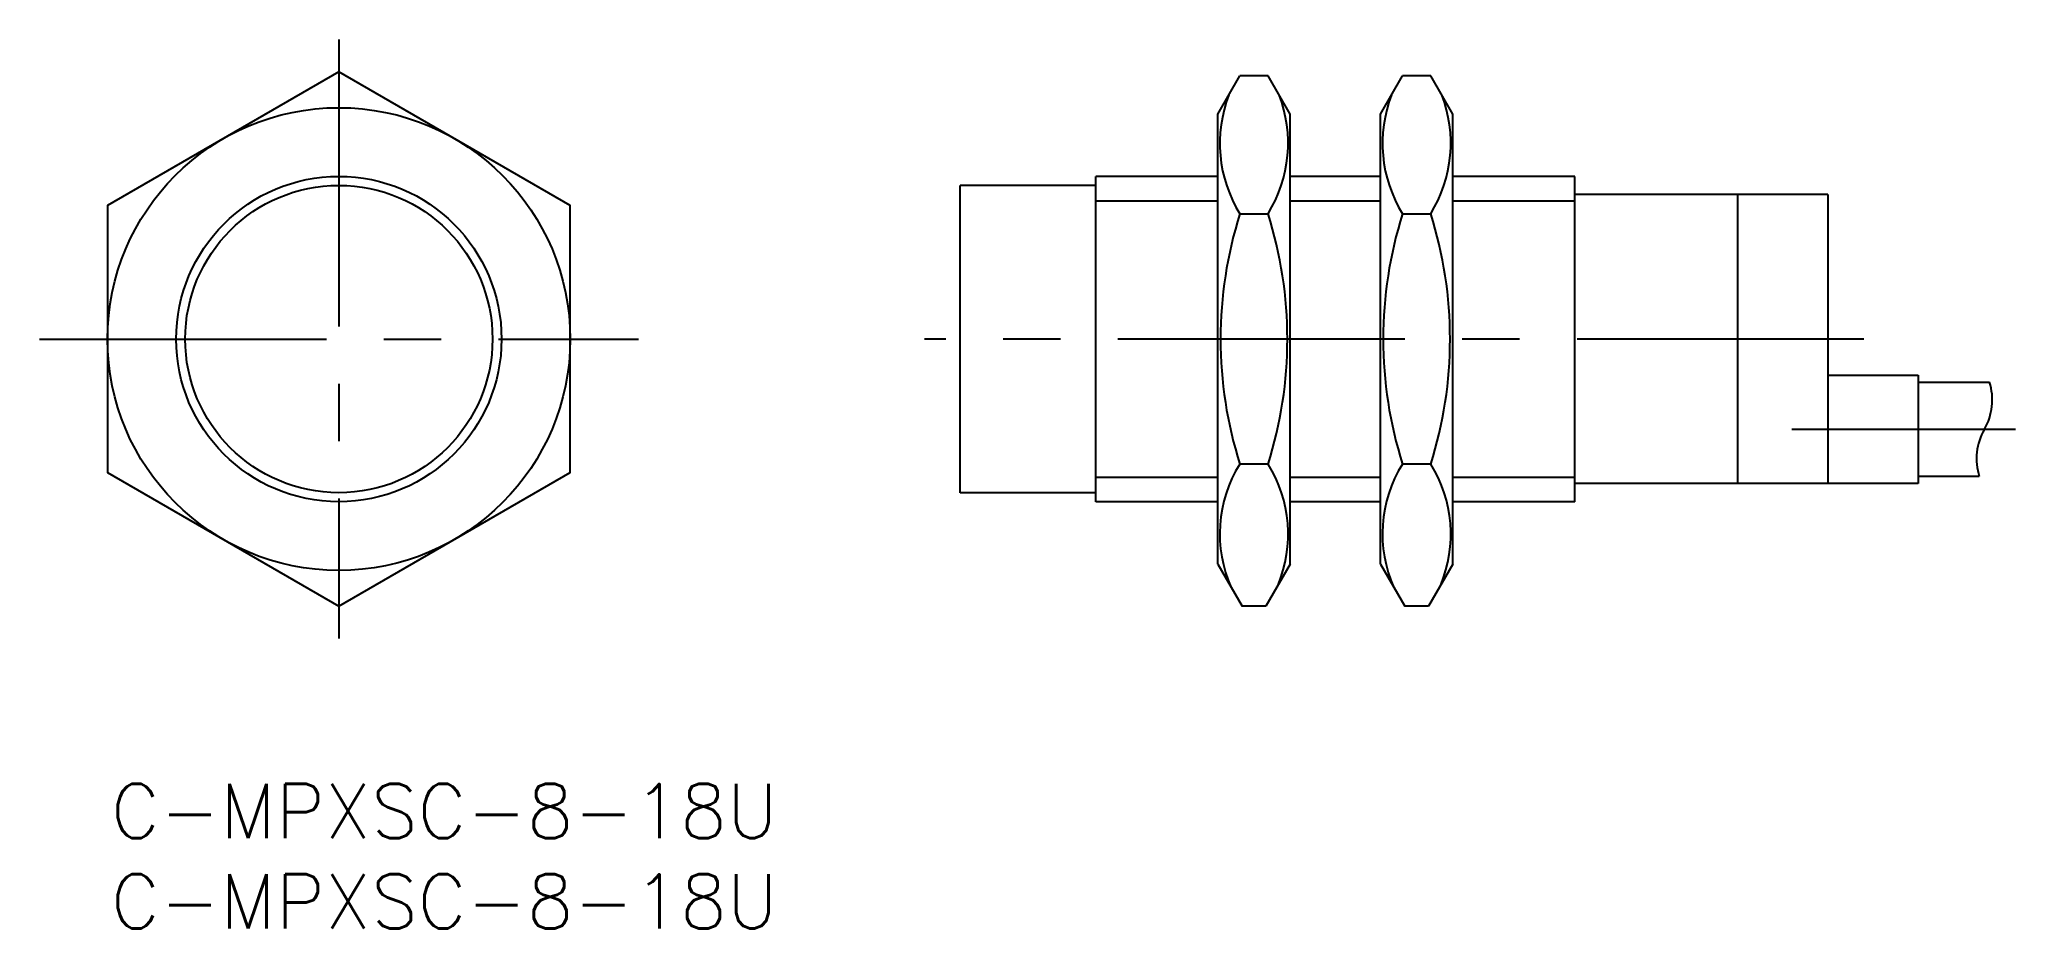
# Model space of a CAD drawing. Extents: x -4 to 105, y -8 to 41.
import ezdxf
from ezdxf.enums import TextEntityAlignment as Align

# ---------------------------------------------------------------- set-up
doc = ezdxf.new("R2010")
doc.units = 0
doc.header["$LTSCALE"] = 0.5
doc.linetypes.add('CENTER', pattern=[50.8, 31.75, -6.35, 6.35, -6.35])
doc.layers.get('0').update_dxf_attribs({"linetype": 'CONTINUOUS'})
doc.layers.add('CENTER', color=1, linetype='CENTER')
doc.styles.get("Standard").update_dxf_attribs({"font": 'txt.shx', "height": 3, "bigfont": 'bigfont.shx'})

msp = doc.modelspace()

# ---------------------------------------------------------------- linework, layer by layer
at = {"color": 7, "linetype": 'CONTINUOUS'}
for p, q in [((61.24, 37.06), (62.46, 39.18)), ((64.02, 39.18), (62.46, 39.18)), ((65.24, 37.06), (64.02, 39.18)), ((70.24, 37.06), (71.46, 39.18)), ((73.02, 39.18), (71.46, 39.18)), ((74.24, 37.06), (73.02, 39.18)), ((61.24, 12.16), (61.24, 37.06)), ((65.24, 12.16), (65.24, 37.06)), ((70.24, 12.16), (70.24, 37.06)), ((74.24, 12.16), (74.24, 37.06)), ((54.49, 33.11), (46.99, 33.11)), ((46.99, 16.11), (46.99, 33.11)), ((61.24, 33.61), (54.49, 33.61)), ((54.49, 15.61), (54.49, 33.61)), ((70.24, 33.61), (65.24, 33.61)), ((80.99, 33.61), (74.24, 33.61)), ((80.99, 15.61), (80.99, 33.61)), ((94.99, 32.61), (80.99, 32.61)), ((89.99, 32.61), (89.99, 16.61)), ((94.99, 32.61), (94.99, 16.61)), ((62.46, 31.54), (64.02, 31.54)), ((71.46, 31.54), (73.02, 31.54)), ((94.99, 22.61), (99.99, 22.61)), ((99.99, 22.61), (99.99, 16.61)), ((103.94, 22.21), (99.99, 22.21)), ((64.02, 17.69), (62.46, 17.69)), ((73.02, 17.69), (71.46, 17.69)), ((99.99, 16.61), (80.99, 16.61)), ((103.37, 17.01), (99.99, 17.01)), ((54.49, 16.11), (46.99, 16.11)), ((61.24, 15.61), (54.49, 15.61)), ((70.24, 15.61), (65.24, 15.61)), ((80.99, 15.61), (74.24, 15.61)), ((61.24, 12.16), (62.58, 9.83)), ((65.24, 12.16), (63.89, 9.83)), ((70.24, 12.16), (71.58, 9.83)), ((74.24, 12.16), (72.89, 9.83)), ((63.89, 9.83), (62.58, 9.83)), ((72.89, 9.83), (71.58, 9.83))]:
    msp.add_line(p, q, dxfattribs=at)
at = {"color": 3, "linetype": 'CONTINUOUS'}
for p, q in [((54.49, 32.26), (61.24, 32.26)), ((65.24, 32.26), (70.24, 32.26)), ((74.24, 32.26), (80.99, 32.26)), ((54.49, 16.97), (61.24, 16.97)), ((65.24, 16.97), (70.24, 16.97)), ((74.24, 16.97), (80.99, 16.97))]:
    msp.add_line(p, q, dxfattribs=at)
at = {"color": 7, "linetype": 'CONTINUOUS'}
msp.add_lwpolyline([(12.61, 9.83), (25.41, 17.22), (25.41, 32), (12.61, 39.39), (-0.19, 32), (-0.19, 17.22)], close=True, dxfattribs=at)
for radius in [12.8, 9, 8.5]:
    msp.add_circle((12.61, 24.61), radius, dxfattribs=at)
for centre, radius, start, end in [((68.75, 35.44), 7.4, 158.7806, 211.828), ((57.74, 35.44), 7.39, 328.1495, 21.2418), ((77.75, 35.44), 7.4, 158.7806, 211.828), ((66.74, 35.44), 7.39, 328.1495, 21.2418), ((84.32, 24.61), 22.93, 162.412, 197.588), ((42.16, 24.61), 22.93, 342.412, 17.588), ((93.32, 24.61), 22.93, 162.412, 197.588), ((51.16, 24.61), 22.93, 342.412, 17.588), ((68.65, 13.83), 7.3, 148.1059, 204.0344), ((57.78, 13.81), 7.35, 337.5265, 31.8638), ((77.65, 13.83), 7.3, 148.1059, 204.0344), ((66.78, 13.81), 7.35, 337.5265, 31.8638)]:
    msp.add_arc(centre, radius, start, end, dxfattribs=at)
at = {"color": 3, "linetype": 'CONTINUOUS'}
for centre, start, end in [((100.84, 21.24), 330, 17.4576), ((106.47, 17.99), 150, 197.4576)]:
    msp.add_arc(centre, 3.25, start, end, dxfattribs=at)
at = {"layer": 'CENTER', "color": 1, "linetype": 'CENTER'}
for p, q in [((12.61, 41.18), (12.61, 8.05)), ((-3.95, 24.61), (29.18, 24.61)), ((96.99, 24.61), (45.01, 24.61)), ((105.37, 19.61), (92.99, 19.61))]:
    msp.add_line(p, q, dxfattribs=at)

# ---------------------------------------------------------------- texts
at = {"color": 7, "linetype": 'CONTINUOUS'}
for p in [(0, 0), (0, -5)]:
    msp.add_text('C-MPXSC-8-18U', height=3, dxfattribs=at).set_placement(p, align=Align.TOP_LEFT)

doc.saveas('drawing.dxf')
